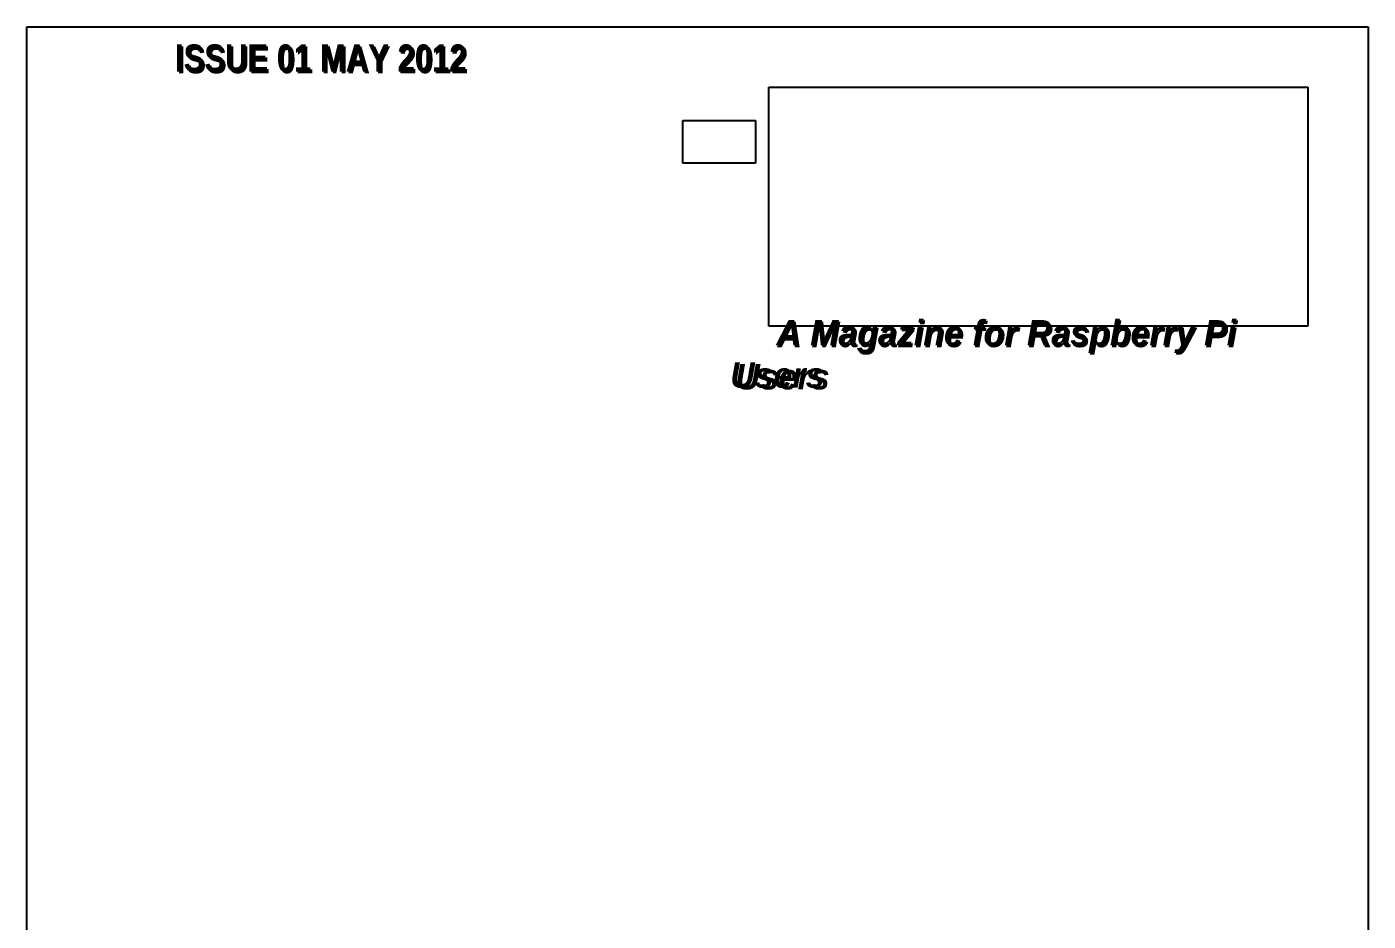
# Model space of a CAD drawing. Header units: millimetres. Extents: x -754 to 578, y -31 to 612.
# Drawn here: x -356.7 to -133.9, y 463.3 to 611.8 of the extents above; entities that cross this region are included whole.
import ezdxf

# ---------------------------------------------------------------- set-up
doc = ezdxf.new("R2010")
doc.units = ezdxf.units.MM
doc.layers.add('Images', color=7, linetype='Continuous')
doc.layers.add('Text', color=7, linetype='Continuous')
doc.styles.get("Standard").update_dxf_attribs({"font": 'arial.ttf'})
picture_1 = doc.add_image_def('image13.jpg', size_in_pixel=(525, 700))
picture_2 = doc.add_image_def('image6.png', size_in_pixel=(1187, 699))
picture_3 = doc.add_image_def('image7.png', size_in_pixel=(1746, 774))

msp = doc.modelspace()

# ---------------------------------------------------------------- texts
at = {"layer": 'Images', "char_height": 4.212, "attachment_point": 1}
for s, width, insert in [('\\pi7.6411;{\\fTempus Sans ITC|b1|i1|c0|p82;\\C40;\\c1626615;A Magazine for Raspberry Pi Users}', 93.4744, (-239.86, 563.12)), ('\\pi7.0171;{\\fTempus Sans ITC|b1|i1|c0|p82;\\C256;\\c0;A Magazine for Raspberry Pi Users}', 92.8504, (-239, 562.84))]:
    msp.add_mtext_dynamic_manual_height_columns(s, width=width, gutter_width=12.5, heights=[0], dxfattribs=dict(at, insert=insert))
at = {"layer": 'Text', "color": 44, "char_height": 4.5, "attachment_point": 1}
for s, insert in [('{\\fArial Narrow|b1|i0|c0|p34;\\C41;\\c9102079;ISSUE 01 MAY 2012}', (-332.06, 608.9)), ('{\\fArial Narrow|b1|i0|c0|p34;\\C250;ISSUE 01 MAY 2012}', (-331.76, 608.6))]:
    msp.add_mtext_dynamic_manual_height_columns(s, width=90.3675, gutter_width=12.5, heights=[0], dxfattribs=dict(at, insert=insert))

# ---------------------------------------------------------------- pictures from other files: only their frames are drawn
at = {"layer": 'Images'}
image = msp.add_image(picture_1, insert=(-356.67, 314.82), size_in_units=(222.75, 297), dxfattribs=at)
image.dxf.flags = 7
image = msp.add_image(picture_3, insert=(-233.43, 562.14), size_in_units=(89.52, 39.68), dxfattribs=at)
image.dxf.flags = 15
image = msp.add_image(picture_2, insert=(-247.7, 589.2), size_in_units=(12.04, 7.09), dxfattribs=at)
image.dxf.flags = 15

doc.saveas('drawing.dxf')
